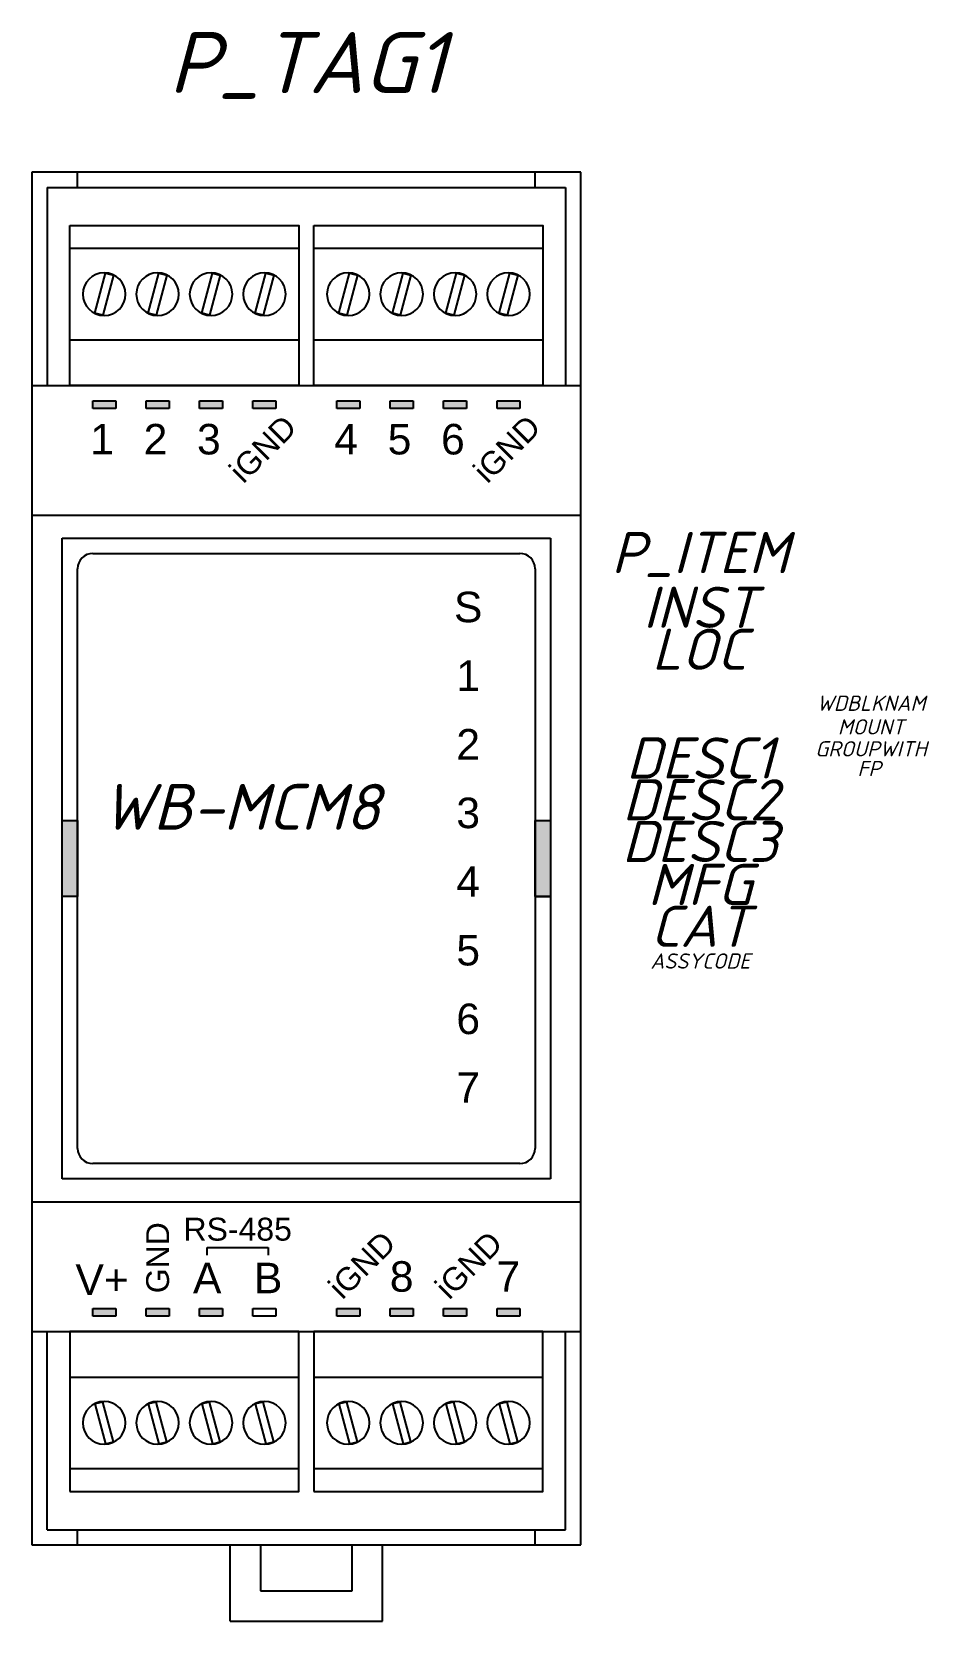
# Model space of a CAD drawing. Header units: millimetres. Extents: x 0 to 59, y -28 to 77.
import ezdxf
from ezdxf.enums import TextEntityAlignment as Align

# ---------------------------------------------------------------- set-up
doc = ezdxf.new("R2010")
doc.units = ezdxf.units.MM
doc.header["$LTSCALE"] = 6
doc.styles.add('textstyle0', font='arial.ttf')
doc.styles.add('textstyle1', font='arial.ttf')
doc.styles.add('textstyle10', font='arial.ttf')
doc.styles.add('textstyle11', font='arial.ttf')
doc.styles.add('textstyle12', font='arial.ttf')
doc.styles.add('textstyle13', font='arial.ttf')
doc.styles.add('textstyle14', font='arial.ttf')
doc.styles.add('textstyle2', font='arial.ttf')
doc.styles.add('textstyle3', font='arial.ttf')
doc.styles.add('textstyle36', font='arial.ttf')
doc.styles.add('textstyle37', font='arial.ttf')
doc.styles.add('textstyle38', font='arial.ttf')
doc.styles.add('textstyle39', font='arial.ttf')
doc.styles.add('textstyle4', font='arial.ttf')
doc.styles.add('textstyle40', font='arial.ttf')
doc.styles.add('textstyle41', font='arial.ttf')
doc.styles.add('textstyle42', font='arial.ttf')
doc.styles.add('textstyle43', font='arial.ttf')
doc.styles.add('textstyle44', font='arial.ttf')
doc.styles.add('textstyle45', font='arial.ttf')
doc.styles.add('textstyle5', font='arial.ttf')
doc.styles.add('textstyle6', font='arial.ttf')
doc.styles.add('textstyle7', font='arial.ttf')
doc.styles.add('textstyle8', font='arial.ttf')
doc.styles.add('textstyle9', font='arial.ttf')
doc.styles.add('WD_IEC', font='isocpeui.ttf', dxfattribs={"height": 2.5})

msp = doc.modelspace()

# ---------------------------------------------------------------- hatches: boundary and pattern name
for points in [[(5.5, 52.5), (5.5, 52), (4, 52), (4, 52.5)], [(9, 52.5), (9, 52), (7.5, 52), (7.5, 52.5)], [(12.5, 52.5), (12.5, 52), (11, 52), (11, 52.5)], [(16, 52.5), (16, 52), (14.5, 52), (14.5, 52.5)], [(21.5, 52.5), (21.5, 52), (20, 52), (20, 52.5)], [(25, 52.5), (25, 52), (23.5, 52), (23.5, 52.5)], [(28.5, 52.5), (28.5, 52), (27, 52), (27, 52.5)], [(32, 52.5), (32, 52), (30.5, 52), (30.5, 52.5)], [(33.05, 20.04), (33.05, 25.04), (34.05, 25.04), (34.05, 20.04)], [(2, 20), (2, 25), (3, 25), (3, 20)], [(5.5, -7), (5.5, -7.5), (4, -7.5), (4, -7)], [(9, -7), (9, -7.5), (7.5, -7.5), (7.5, -7)], [(12.5, -7), (12.5, -7.5), (11, -7.5), (11, -7)], [(21.5, -7), (21.5, -7.5), (20, -7.5), (20, -7)], [(25, -7), (25, -7.5), (23.5, -7.5), (23.5, -7)], [(28.5, -7), (28.5, -7.5), (27, -7.5), (27, -7)], [(32, -7.5), (30.5, -7.5), (30.5, -7), (32, -7)]]:
    msp.add_hatch(color=256).paths.add_polyline_path(points)

# ---------------------------------------------------------------- linework, layer by layer
for p, q in [((0, 67.5), (0, -22.5)), ((36, 67.5), (0, 67.5)), ((3, 66.5), (3, 67.5)), ((33, 66.5), (33, 67.5)), ((36, -22.5), (36, 67.5)), ((1, 66.5), (1, 53.5)), ((1, 66.5), (35, 66.5)), ((35, 66.5), (35, 53.5)), ((4.14, 58.26), (4.84, 60.87)), ((5.36, 60.74), (4.66, 58.13)), ((4.84, 60.87), (5.36, 60.74)), ((7.64, 58.26), (8.34, 60.87)), ((8.86, 60.74), (8.16, 58.13)), ((8.34, 60.87), (8.86, 60.74)), ((11.14, 58.26), (11.84, 60.87)), ((12.36, 60.74), (11.66, 58.13)), ((11.84, 60.87), (12.36, 60.74)), ((14.64, 58.26), (15.34, 60.87)), ((15.86, 60.74), (15.16, 58.13)), ((15.34, 60.87), (15.86, 60.74)), ((20.14, 58.26), (20.84, 60.87)), ((21.36, 60.74), (20.66, 58.13)), ((20.84, 60.87), (21.36, 60.74)), ((23.64, 58.26), (24.34, 60.87)), ((24.86, 60.74), (24.16, 58.13)), ((24.34, 60.87), (24.86, 60.74)), ((27.14, 58.26), (27.84, 60.87)), ((28.36, 60.74), (27.66, 58.13)), ((27.84, 60.87), (28.36, 60.74)), ((30.64, 58.26), (31.34, 60.87)), ((31.86, 60.74), (31.16, 58.13)), ((31.34, 60.87), (31.86, 60.74)), ((4.66, 58.13), (4.14, 58.26)), ((8.16, 58.13), (7.64, 58.26)), ((11.66, 58.13), (11.14, 58.26)), ((15.16, 58.13), (14.64, 58.26)), ((20.66, 58.13), (20.14, 58.26)), ((24.16, 58.13), (23.64, 58.26)), ((27.66, 58.13), (27.14, 58.26)), ((31.16, 58.13), (30.64, 58.26)), ((0, 53.5), (36, 53.5)), ((2.5, 53.5), (2.5, 53.5)), ((18.5, 53.5), (18.5, 53.5)), ((4, 52), (4, 52.5)), ((4, 52.5), (5.5, 52.5)), ((5.5, 52.5), (5.5, 52)), ((7.5, 52), (7.5, 52.5)), ((7.5, 52.5), (9, 52.5)), ((9, 52.5), (9, 52)), ((11, 52), (11, 52.5)), ((11, 52.5), (12.5, 52.5)), ((12.5, 52.5), (12.5, 52)), ((14.5, 52), (14.5, 52.5)), ((14.5, 52.5), (16, 52.5)), ((16, 52.5), (16, 52)), ((20, 52), (20, 52.5)), ((20, 52.5), (21.5, 52.5)), ((21.5, 52.5), (21.5, 52)), ((23.5, 52), (23.5, 52.5)), ((23.5, 52.5), (25, 52.5)), ((25, 52.5), (25, 52)), ((27, 52), (27, 52.5)), ((27, 52.5), (28.5, 52.5)), ((28.5, 52.5), (28.5, 52)), ((30.5, 52), (30.5, 52.5)), ((30.5, 52.5), (32, 52.5)), ((32, 52.5), (32, 52)), ((5.5, 52), (4, 52)), ((9, 52), (7.5, 52)), ((12.5, 52), (11, 52)), ((16, 52), (14.5, 52)), ((21.5, 52), (20, 52)), ((25, 52), (23.5, 52)), ((28.5, 52), (27, 52)), ((32, 52), (30.5, 52)), ((0, 45), (36, 45)), ((2, 1.5), (2, 43.5)), ((2, 43.5), (34, 43.5)), ((34, 43.5), (34, 1.5)), ((4, 42.5), (32, 42.5)), ((3, 3.5), (3, 41.5)), ((33, 41.5), (33, 3.5)), ((2, 20), (2, 25)), ((2, 25), (3, 25)), ((3, 25), (3, 20)), ((33, 20), (33, 25)), ((33, 25), (34, 25)), ((33, 25), (34, 25)), ((34, 25), (34, 20)), ((3, 20), (2, 20)), ((34, 20), (33, 20)), ((33, 20), (34, 20)), ((32, 2.5), (4, 2.5)), ((34, 1.5), (2, 1.5)), ((0, 0), (36, 0)), ((11.5, -3), (15.5, -3)), ((11.5, -3.5), (11.5, -3)), ((15.5, -3), (15.5, -3.5)), ((4, -7.5), (4, -7)), ((4, -7), (5.5, -7)), ((5.5, -7), (5.5, -7.5)), ((7.5, -7.5), (7.5, -7)), ((7.5, -7), (9, -7)), ((9, -7), (9, -7.5)), ((11, -7.5), (11, -7)), ((11, -7), (12.5, -7)), ((12.5, -7), (12.5, -7.5)), ((14.5, -7.5), (14.5, -7)), ((14.5, -7), (16, -7)), ((16, -7), (16, -7.5)), ((20, -7.5), (20, -7)), ((20, -7), (21.5, -7)), ((21.5, -7), (21.5, -7.5)), ((23.5, -7.5), (23.5, -7)), ((23.5, -7), (25, -7)), ((25, -7), (25, -7.5)), ((27, -7.5), (27, -7)), ((27, -7), (28.5, -7)), ((28.5, -7), (28.5, -7.5)), ((30.5, -7.5), (30.5, -7)), ((30.5, -7), (32, -7)), ((32, -7), (32, -7.5)), ((5.5, -7.5), (4, -7.5)), ((9, -7.5), (7.5, -7.5)), ((12.5, -7.5), (11, -7.5)), ((16, -7.5), (14.5, -7.5)), ((21.5, -7.5), (20, -7.5)), ((25, -7.5), (23.5, -7.5)), ((28.5, -7.5), (27, -7.5)), ((32, -7.5), (30.5, -7.5)), ((0, -8.5), (36, -8.5)), ((1, -21.5), (1, -8.5)), ((2.5, -8.5), (2.5, -8.5)), ((18.5, -8.5), (18.5, -8.5)), ((35, -21.5), (35, -8.5)), ((4.66, -13.13), (4.14, -13.26)), ((4.14, -13.26), (4.84, -15.87)), ((5.36, -15.74), (4.66, -13.13)), ((8.16, -13.13), (7.64, -13.26)), ((7.64, -13.26), (8.34, -15.87)), ((8.86, -15.74), (8.16, -13.13)), ((11.66, -13.13), (11.14, -13.26)), ((11.14, -13.26), (11.84, -15.87)), ((12.36, -15.74), (11.66, -13.13)), ((15.16, -13.13), (14.64, -13.26)), ((14.64, -13.26), (15.34, -15.87)), ((15.86, -15.74), (15.16, -13.13)), ((20.66, -13.13), (20.14, -13.26)), ((20.14, -13.26), (20.84, -15.87)), ((21.36, -15.74), (20.66, -13.13)), ((24.16, -13.13), (23.64, -13.26)), ((23.64, -13.26), (24.34, -15.87)), ((24.86, -15.74), (24.16, -13.13)), ((27.66, -13.13), (27.14, -13.26)), ((27.14, -13.26), (27.84, -15.87)), ((28.36, -15.74), (27.66, -13.13)), ((31.16, -13.13), (30.64, -13.26)), ((30.64, -13.26), (31.34, -15.87)), ((31.86, -15.74), (31.16, -13.13)), ((4.84, -15.87), (5.36, -15.74)), ((8.34, -15.87), (8.86, -15.74)), ((11.84, -15.87), (12.36, -15.74)), ((15.34, -15.87), (15.86, -15.74)), ((20.84, -15.87), (21.36, -15.74)), ((24.34, -15.87), (24.86, -15.74)), ((27.84, -15.87), (28.36, -15.74)), ((31.34, -15.87), (31.86, -15.74)), ((1, -21.5), (35, -21.5)), ((3, -22.5), (3, -21.5)), ((33, -22.5), (33, -21.5)), ((0, -22.5), (36, -22.5)), ((13, -27.5), (13, -22.5)), ((15, -22.5), (15, -25.5)), ((21, -25.5), (21, -22.5)), ((23, -27.5), (23, -22.5)), ((15, -25.5), (21, -25.5)), ((13, -27.5), (23, -27.5))]:
    msp.add_line(p, q)
for points in [[(2.5, 64), (17.5, 64), (17.5, 53.5), (2.5, 53.5)], [(2.5, 64), (17.5, 64), (17.5, 62.5), (2.5, 62.5)], [(18.5, 64), (33.5, 64), (33.5, 53.5), (18.5, 53.5)], [(18.5, 64), (33.5, 64), (33.5, 62.5), (18.5, 62.5)], [(2.5, 56.5), (17.5, 56.5), (17.5, 53.5), (2.5, 53.5)], [(18.5, 56.5), (33.5, 56.5), (33.5, 53.5), (18.5, 53.5)], [(2.5, -19), (17.5, -19), (17.5, -8.5), (2.5, -8.5)], [(2.5, -11.5), (17.5, -11.5), (17.5, -8.5), (2.5, -8.5)], [(18.5, -19), (33.5, -19), (33.5, -8.5), (18.5, -8.5)], [(18.5, -11.5), (33.5, -11.5), (33.5, -8.5), (18.5, -8.5)], [(2.5, -19), (17.5, -19), (17.5, -17.5), (2.5, -17.5)], [(18.5, -19), (33.5, -19), (33.5, -17.5), (18.5, -17.5)]]:
    msp.add_lwpolyline(points, close=True)
for centre, radius, start, end in [((4.75, 59.5), 1.4, 0, 180), ((8.25, 59.5), 1.4, 0, 180), ((11.75, 59.5), 1.4, 0, 180), ((15.25, 59.5), 1.4, 0, 180), ((20.75, 59.5), 1.4, 0, 180), ((24.25, 59.5), 1.4, 0, 180), ((27.75, 59.5), 1.4, 0, 180), ((31.25, 59.5), 1.4, 0, 180), ((4.75, 59.5), 1.4, 180, 0), ((8.25, 59.5), 1.4, 180, 0), ((11.75, 59.5), 1.4, 180, 0), ((15.25, 59.5), 1.4, 180, 0), ((20.75, 59.5), 1.4, 180, 0), ((24.25, 59.5), 1.4, 180, 0), ((27.75, 59.5), 1.4, 180, 0), ((31.25, 59.5), 1.4, 180, 0), ((4, 41.5), 1, 90, 180), ((32, 41.5), 1, 0, 90), ((4, 3.5), 1, 180, 270), ((32, 3.5), 1, 270, 0), ((4.75, -14.5), 1.4, 0, 180), ((8.25, -14.5), 1.4, 0, 180), ((11.75, -14.5), 1.4, 0, 180), ((15.25, -14.5), 1.4, 0, 180), ((20.75, -14.5), 1.4, 0, 180), ((24.25, -14.5), 1.4, 0, 180), ((27.75, -14.5), 1.4, 0, 180), ((31.25, -14.5), 1.4, 0, 180), ((4.75, -14.5), 1.4, 180, 0), ((8.25, -14.5), 1.4, 180, 0), ((11.75, -14.5), 1.4, 180, 0), ((15.25, -14.5), 1.4, 180, 0), ((20.75, -14.5), 1.4, 180, 0), ((24.25, -14.5), 1.4, 180, 0), ((27.75, -14.5), 1.4, 180, 0), ((31.25, -14.5), 1.4, 180, 0)]:
    msp.add_arc(centre, radius, start, end)

# ---------------------------------------------------------------- texts
for s, height, style, p in [('1', 2, 'textstyle38', (4.61, 48.39)), ('2', 2, 'textstyle36', (8.11, 48.39)), ('3', 2, 'textstyle37', (11.61, 48.39)), ('4', 2, 'textstyle12', (20.61, 48.39)), ('5', 2, 'textstyle10', (24.11, 48.39)), ('6', 2, 'textstyle11', (27.61, 48.39)), ('S', 2, 'textstyle7', (28.61, 37.39)), ('1', 2, 'textstyle5', (28.61, 32.89)), ('2', 2, 'textstyle6', (28.61, 28.39)), ('3', 2, 'textstyle3', (28.61, 23.89)), ('4', 2, 'textstyle4', (28.61, 19.39)), ('5', 2, 'textstyle1', (28.61, 14.89)), ('6', 2, 'textstyle2', (28.61, 10.39)), ('7', 2, 'textstyle0', (28.61, 5.89)), ('RS-485', 1.5, 'textstyle40', (13.5, -3)), ('8', 2, 'textstyle41', (24.25, -6.5)), ('7', 2, 'textstyle14', (31.25, -6.5))]:
    msp.add_text(s, height=height, dxfattribs=dict(style=style)).set_placement(p, align=Align.BOTTOM_CENTER)
at = {"style": 'textstyle44'}
msp.add_text('GND', height=1.5, rotation=90, dxfattribs=at).set_placement((8.25, -6), align=Align.MIDDLE_LEFT)
at = {"style": 'textstyle45'}
msp.add_text('V+', height=2, dxfattribs=at).set_placement((4.61, -5.11), align=Align.MIDDLE_CENTER)
at = {"char_height": 1, "attachment_point": 2, "rotation": 45}
for insert, style in [((14.61, 49.89), 'textstyle8'), ((30.61, 49.89), 'textstyle9'), ((21.11, -3.61), 'textstyle13'), ((28.11, -3.61), 'textstyle39')]:
    msp.add_mtext('\\H1.5;iGND', dxfattribs=dict(at, insert=insert, style=style))
for s, insert, char_height, attachment_point, style in [('\\H3;WB-MCM8\\P', (4.61, 27.39), 2.5, 1, 'WD_IEC'), ('A', (11.5, -4), 2, 2, 'textstyle42'), ('B', (15.5, -4), 2, 2, 'textstyle43')]:
    msp.add_mtext(s, dxfattribs=dict(insert=insert, char_height=char_height, attachment_point=attachment_point, style=style))
at = {"style": 'WD_IEC'}
for tag, height, p in [('P_TAG1', 4, (18.06, 72.68)), ('DESC1', 2.7, (43.81, 27.74)), ('DESC2', 2.7, (43.81, 25)), ('DESC3', 2.7, (43.81, 22.27))]:
    msp.add_attdef(tag, text='', height=height, dxfattribs=at).set_placement(p, align=Align.CENTER)
for tag, text, height, flags, p in [('P_ITEM', '', 2.7, 1, (43.81, 41.21)), ('INST', '', 2.7, 1, (43.81, 37.62)), ('LOC', '', 2.7, 1, (43.75, 34.87)), ('WDBLKNAM', 'AM', 1, 1, (55.02, 32.18)), ('MOUNT', '', 1, 1, (55.02, 30.63)), ('GROUPWITH', '', 1, 1, (55.02, 29.19)), ('FP', '', 1, 1, (54.9, 27.9)), ('MFG', '', 2.7, 1, (43.81, 19.45)), ('CAT', '', 2.7, 1, (43.81, 16.71)), ('ASSYCODE', '', 1, 9, (43.83, 15.28))]:
    msp.add_attdef(tag, text=text, height=height, dxfattribs=dict(at, flags=flags)).set_placement(p, align=Align.CENTER)

doc.saveas('drawing.dxf')
